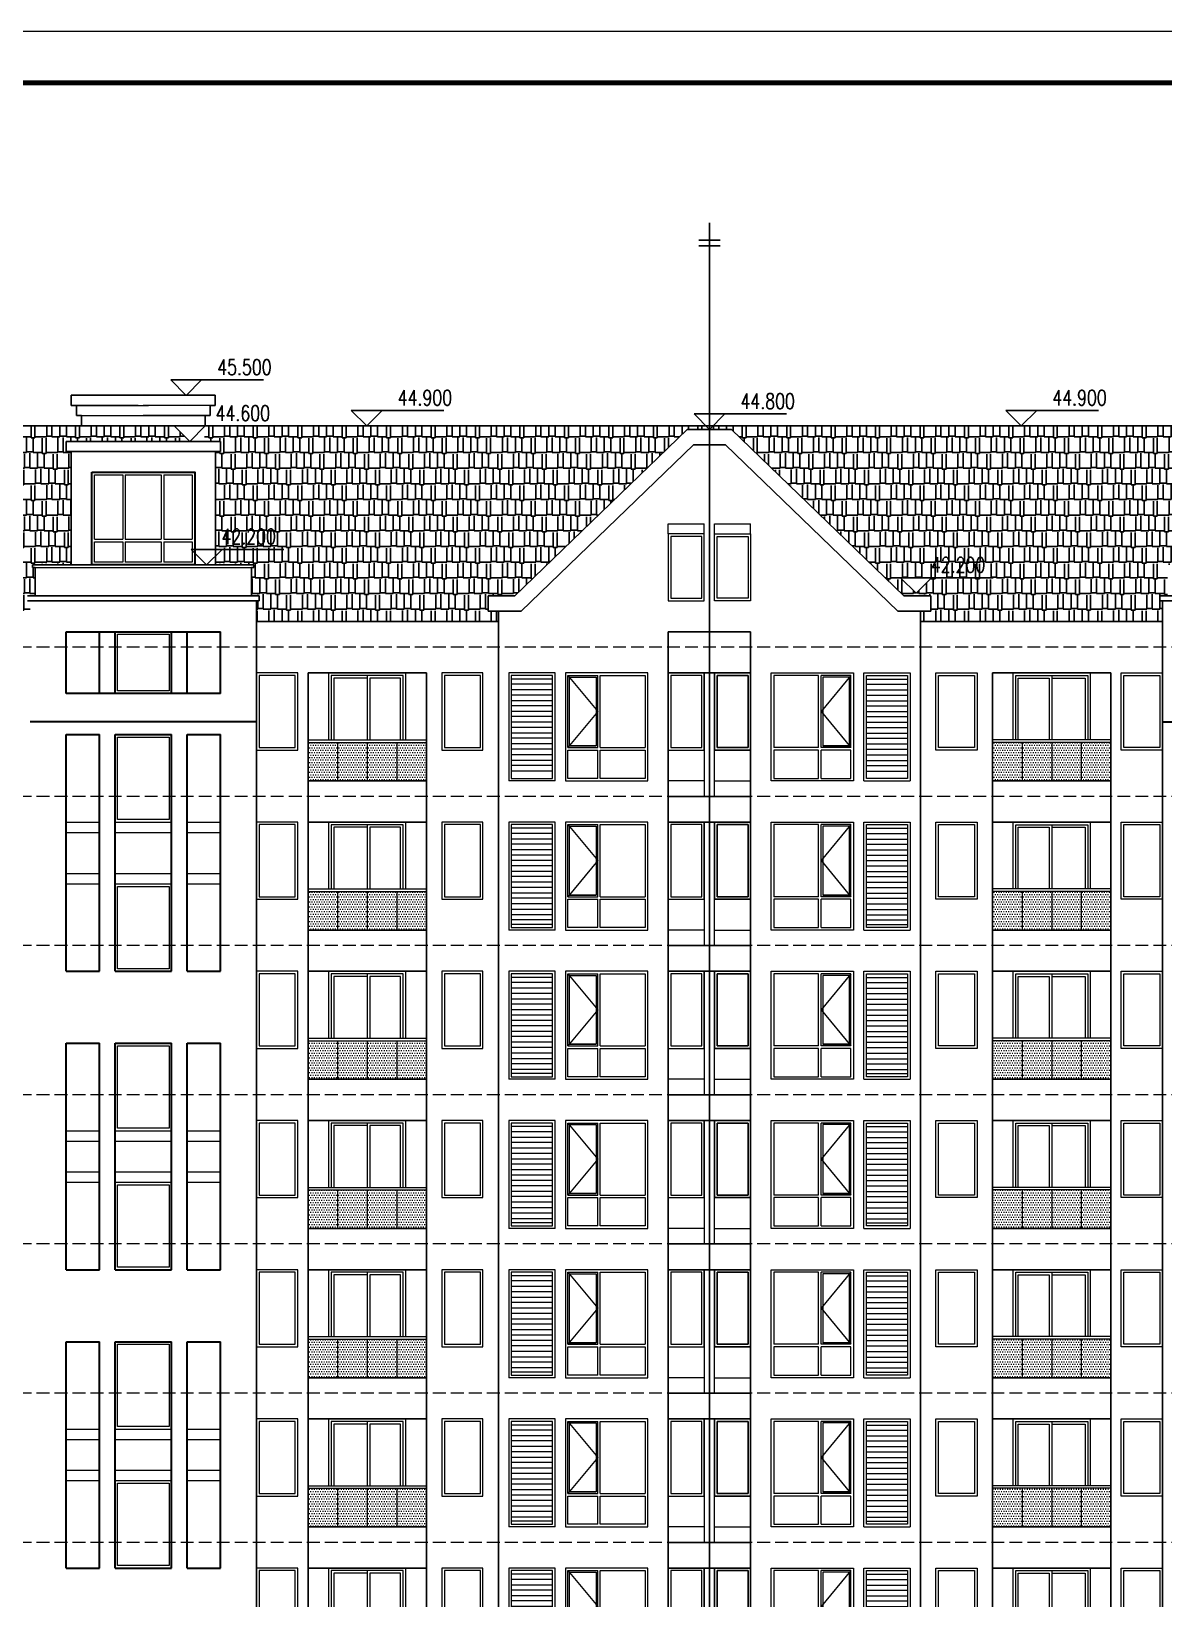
# Model space of a CAD drawing. Extents: x 1332633 to 1595679, y 264824 to 640777.
# Drawn here: x 1447425 to 1469425, y 296235 to 326700 of the extents above; entities that cross this region are included whole.
import ezdxf
from ezdxf.enums import TextEntityAlignment as Align

# ---------------------------------------------------------------- set-up
doc = ezdxf.new("R2010")
doc.units = 0
doc.header["$LTSCALE"] = 1000
doc.header["$MEASUREMENT"] = 0
doc.linetypes.add('DASH', pattern=[0.35, 0.25, -0.1])
doc.linetypes.add('DOTE', pattern=[2.42, 2, -0.2, 0.02, -0.2])
doc.layers.get('0').update_dxf_attribs({"linetype": 'CONTINUOUS'})
for name, color, linetype, lineweight in [('_公共_图框', 4, 'CONTINUOUS', 5), ('DOTE', 1, 'DOTE', 13), ('PUB_TEXT', 7, 'CONTINUOUS', 13), ('WALL', 2, 'CONTINUOUS', 35), ('WINDOW', 4, 'CONTINUOUS', 13), ('木头', 44, 'CONTINUOUS', 13)]:
    doc.layers.add(name, color=color, linetype=linetype, lineweight=lineweight)
for name, color, linetype in [('A-Ground(室外构件)', 31, 'CONTINUOUS'), ('A-Wall(建筑墙)', 255, 'CONTINUOUS'), ('A-WALL_建筑墙_', 255, 'CONTINUOUS'), ('DIM_ELEV', 3, 'CONTINUOUS'), ('hatch', 251, 'CONTINUOUS')]:
    doc.layers.add(name, color=color, linetype=linetype)
doc.styles.add('_TCH_DIM', font='SIMPLEX', dxfattribs={"width": 0.8, "bigfont": 'HZTXT'})
doc.styles.add('图框文字', font='SIMKAI.TTF')
pattern_1 = [(0, (0, 0), (647.7, 304.8), [152.4, -127, 177.8, -76.2, 228.6, -101.6]), (0, (152.4, 12.7), (647.7, 304.8), [127, -482.6, 101.6, -152.4]), (0, (457.2, -19.05), (647.7, 304.8), [76.2, -787.4]), (90, (0, 0), (-215.9, 304.8), [292.1, -927.1]), (90, (152.4, 0), (-215.9, 304.8), [285.75, -933.45]), (90, (279.4, 0), (-215.9, 304.8), [266.7, -952.5]), (90, (457.2, -19.05), (-215.9, 304.8), [292.1, -927.1]), (90, (533.4, -19.05), (-215.9, 304.8), [292.1, -927.1]), (90, (762, 0), (-215.9, 304.8), [279.4, -939.8])]

# ---------------------------------------------------------------- blocks, each defined once
blk = doc.blocks.new('sadasd')
at = {"layer": 'WINDOW'}
h = blk.add_hatch(dxfattribs=at)
h.set_pattern_fill('DOTS', color=8, scale=30, style=0)
h.set_pattern_definition([(7e-15, (-3065172.717, 2077348.014), (23.8125, 47.625), [0, -47.625])])
h.paths.add_polyline_path([(6600, 1050), (6025, 1050), (6025, 300), (6600, 300)])
h.paths.add_polyline_path([(6025, 1050), (5450, 1050), (5450, 300), (6025, 300)])
h.paths.add_polyline_path([(5450, 1050), (4875, 1050), (4875, 300), (5450, 300)])
h.paths.add_polyline_path([(4875, 1050), (4300, 1050), (4300, 600), (4300, 300), (4875, 300)])
blk.add_line((4300, 2400), (4300, 600))
at = {"layer": 'A-WALL_建筑墙_'}
for p, q in [((2900, 2900), (2900, 0)), ((4300, 2400), (4300, 300, 0)), ((4300, 2400), (6600, 2400, 0)), ((6600, 2400, 0), (6600, 300)), ((6600, 300), (4300, 300, 0))]:
    blk.add_line(p, q, dxfattribs=at)
at = {"layer": 'hatch'}
for p, q in [((4300, 2400), (4300, 2900)), ((6600, 2400, 0), (6600, 2900)), ((4300, 300, 0), (4300, 0)), ((6600, 0, 0), (6600, 300))]:
    blk.add_line(p, q, dxfattribs=at)
at = {"layer": 'WINDOW', "color": 8}
for p, q in [((921, 950), (921, 2350)), ((971, 950), (971, 2350)), ((1550, 2350), (971, 1650)), ((1001, 2320), (1001, 980)), ((5400, 2300), (5400, 1100, 0)), ((5450, 2350), (5450, 1100, 0)), ((971, 1650), (1550, 950)), ((921, 950), (50, 950)), ((1550, 950), (971, 950)), ((1520, 980), (1001, 980)), ((6600, 1050), (4300, 1050, 0)), ((4875, 1050), (4875, 300)), ((5450, 1050), (5450, 300)), ((6025, 1050), (6025, 300)), ((921, 900), (50, 900)), ((921, 350), (921, 900)), ((1550, 900), (971, 900)), ((971, 350), (971, 900))]:
    blk.add_line(p, q, dxfattribs=at)
at = {"layer": 'WINDOW'}
blk.add_line((6600, 1100), (4300, 1100, 0), dxfattribs=at)
for points in [[(0, 2400), (1600, 2400), (1600, 300), (0, 300)], [(3200, 2400), (4000, 2400), (4000, 900), (3200, 900)]]:
    blk.add_lwpolyline(points, close=True, dxfattribs=at)
at = {"layer": 'WINDOW', "color": 8}
for points in [[(921, 2350), (50, 2350), (50, 950)], [(1550, 950), (1550, 2350), (971, 2350)], [(4750, 1100), (4750, 2350), (6150, 2350), (6150, 1100)], [(4800, 1100), (4800, 2300), (5400, 2300)], [(5450, 2300), (6100, 2300), (6100, 1100)], [(6850, 1675), (6850, 2350), (7550, 2350), (7550, 1675)], [(7550, 1675), (7550, 950), (6850, 950), (6850, 1675)], [(50, 900), (50, 350), (921, 350)], [(971, 350), (1550, 350), (1550, 900)]]:
    blk.add_lwpolyline(points, dxfattribs=at)
blk.add_lwpolyline([(1520, 2320), (1001, 2320), (1001, 980), (1520, 980)], close=True, dxfattribs=at)
at = {"layer": 'WINDOW', "color": 8, "elevation": 0}
for points in [[(3250, 1675), (3250, 2350), (3950, 2350), (3950, 1675)], [(4700, 1100), (4700, 2400), (6200, 2400), (6200, 1100)], [(3950, 1675), (3950, 950), (3250, 950), (3250, 1675)]]:
    blk.add_lwpolyline(points, dxfattribs=at)
at = {"layer": 'WINDOW', "elevation": 0}
blk.add_lwpolyline([(6800, 2400), (7600, 2400), (7600, 900), (6800, 900)], close=True, dxfattribs=at)
at = {"layer": '木头'}
for p, q in [((1800, 2400), (2700, 2400)), ((1800, 300), (1800, 2400)), ((1850, 2280), (2650, 2280)), ((1850, 2180), (2650, 2180)), ((2700, 2400), (2700, 300)), ((1850, 2070), (2650, 2070)), ((1850, 1970), (2650, 1970)), ((1850, 1860), (2650, 1860)), ((1850, 1760), (2650, 1760)), ((1850, 1650), (2650, 1650)), ((1850, 1550), (2650, 1550)), ((1850, 1440), (2650, 1440)), ((1850, 1340), (2650, 1340)), ((1850, 1230), (2650, 1230)), ((1850, 1130), (2650, 1130)), ((1850, 1020), (2650, 1020)), ((1850, 920), (2650, 920)), ((1850, 810), (2650, 810)), ((1850, 700), (2650, 700)), ((1850, 600), (2650, 600)), ((1850, 490), (2650, 490)), ((1850, 410), (2650, 410)), ((1800, 300), (2700, 300))]:
    blk.add_line(p, q, dxfattribs=at)
blk.add_lwpolyline([(1850, 2350), (2650, 2350), (2650, 350), (1850, 350)], close=True, dxfattribs=at)
blk = doc.blocks.new('fsdhf')
at = {"layer": 'A-Wall(建筑墙)'}
blk.add_line((1186108, 196125), (1186305, 196125), dxfattribs=at)
at = {"layer": 'WALL'}
for p, q in [((1184921, 196125), (1184921, 200525)), ((1184921, 200525), (1185571, 200525)), ((1185571, 196125), (1185571, 200525)), ((1185871, 196125), (1185871, 200525)), ((1185871, 200525), (1186971, 200525)), ((1186971, 196125), (1186971, 200525)), ((1187271, 196125), (1187271, 200525)), ((1187271, 200525), (1187921, 200525)), ((1187921, 196125), (1187921, 200525)), ((1184921, 196125), (1185571, 196125)), ((1185871, 196125), (1186971, 196125)), ((1187271, 196125), (1187921, 196125))]:
    blk.add_line(p, q, dxfattribs=at)
at = {"layer": 'WINDOW'}
for points in [[(1185921, 200475), (1186921, 200475), (1186921, 198875), (1185921, 198875)], [(1185921, 197775), (1186921, 197775), (1186921, 196175), (1185921, 196175)]]:
    blk.add_lwpolyline(points, close=True, dxfattribs=at)
at = {"layer": '木头'}
for p, q in [((1184925, 198825), (1185571, 198825)), ((1185871, 198825), (1186971, 198825)), ((1187271, 198825), (1187921, 198825)), ((1184925, 198625), (1185571, 198625)), ((1185875, 198625), (1186975, 198625)), ((1187275, 198625), (1187925, 198625)), ((1184921, 198026), (1185575, 198026)), ((1185875, 198026), (1186971, 198026)), ((1187271, 198026), (1187921, 198026)), ((1184925, 197825), (1185575, 197825)), ((1185875, 197825), (1186971, 197825)), ((1186005, 197825), (1186008, 197825)), ((1186308, 197825), (1186305, 197825)), ((1187271, 197825), (1187921, 197825))]:
    blk.add_line(p, q, dxfattribs=at)
blk = doc.blocks.new('win09')
at = {"layer": 'WINDOW', "color": 8}
blk.add_lwpolyline([(0, 0), (700, 0), (700, -1500), (0, -1500)], close=True, dxfattribs=at)
at = {"layer": 'WINDOW'}
blk.add_lwpolyline([(50, -50), (650, -50), (650, -1450), (50, -1450)], close=True, dxfattribs=at)
blk = doc.blocks.new('A$C6B4376A6')
at = {"layer": 'A-Ground(室外构件)'}
for p, q in [((-1600, 0), (0, 0)), ((-1600, -500), (0, -500))]:
    blk.add_line(p, q, dxfattribs=at)
at = {"layer": '木头'}
for p, q in [((-900, -500), (-900, -2900)), ((-700, -2900), (-700, -500)), ((-900, -2600), (-1600, -2600)), ((-700, -2600), (0, -2600))]:
    blk.add_line(p, q, dxfattribs=at)
for points in [[(-900, -500), (-1600, -500), (-1600, -2000), (-900, -2000)], [(-950, -550), (-1550, -550), (-1550, -1950), (-950, -1950)], [(0, -500), (-700, -500), (-700, -2000), (0, -2000)], [(-50, -550), (-650, -550), (-650, -1950), (-50, -1950)]]:
    blk.add_lwpolyline(points, close=True, dxfattribs=at)
at = {"layer": 'WINDOW'}
blk.add_blockref('win09', (-700, -500), dxfattribs=at)
blk = doc.blocks.new('tk22')
at = {"layer": '_公共_图框'}
blk.add_lwpolyline([(-84000, 0), (0, 0), (0, 59400), (-84000, 59400)], close=True, dxfattribs=at)
at = {"layer": '_公共_图框', "const_width": 100}
blk.add_lwpolyline([(-81500, 1000), (-1000, 1000), (-1000, 58400), (-81500, 58400)], close=True, dxfattribs=at)
at = {"layer": '_公共_图框', "style": '图框文字'}
for tag, height, p in [('建设单位', 500, (-5000, 38300)), ('合作单位', 500, (-5054, 33683)), ('项目名称', 500, (-5000, 30300)), ('项目编号', 500, (-5000, 26300)), ('建筑', 350, (-2600, 5600)), ('方案深化', 350, (-2600, 4900)), ('1:100', 350, (-2600, 4200)), ('20090705', 350, (-2600, 3500)), ('图号', 350, (-2600, 2450))]:
    blk.add_attdef(tag, text='', height=height, dxfattribs=at).set_placement(p, align=Align.MIDDLE_CENTER)

msp = doc.modelspace()

# ---------------------------------------------------------------- hatches: boundary and pattern name
at = {"layer": 'hatch', "ltscale": 0.2}
h = msp.add_hatch(dxfattribs=at)
h.set_pattern_fill('AR-RSHKE,_O', color=256, scale=100)
h.set_pattern_definition(pattern_1)
h.paths.add_polyline_path([(1448200, 318530), (1448100, 318530), (1448100, 318730), (1448899, 318730), (1448899, 318730), (1450299, 318730), (1450299, 318730), (1450502, 318730), (1450202, 319030), (1450102, 319030), (1450102, 319030), (1449600, 319030), (1443458, 319030), (1443458, 315643, -1), (1443458, 315603), (1443458, 315230), (1447400, 315230), (1447400, 315630), (1447350, 315630), (1447350, 315730), (1447500, 315730), (1447500, 316280), (1447450, 316280), (1447450, 316330), (1448200, 316330)])
h.paths.add_polyline_path([(1444900, 317594), (1444900, 318747), (1445500, 318747), (1445500, 317594)], flags=16)
h.paths.add_polyline_path([(1444950, 317644), (1444950, 318697), (1445450, 318697), (1445450, 317644)], flags=0)
h = msp.add_hatch(dxfattribs=at)
h.set_pattern_fill('AR-RSHKE,_O', color=256, scale=100)
h.set_pattern_definition(pattern_1)
h.paths.add_polyline_path([(1460168, 318963), (1460600, 318963), (1460600, 318963), (1460533, 319030), (1458022, 319030), (1451902, 319030), (1451902, 319030), (1450802, 319030), (1450790, 319018), (1450790, 318730), (1451100, 318730), (1451100, 318530), (1451000, 318530), (1451000, 316630), (1451131, 316630), (1451000, 316499), (1451000, 316330), (1451750, 316330), (1451750, 316280), (1451700, 316280), (1451700, 315730), (1451850, 315730), (1451850, 315630), (1451800, 315630), (1451800, 315230), (1456500, 315230), (1456500, 315430), (1456300, 315430), (1456300, 315730), (1456820, 315730)])
h.paths.add_polyline_path([(1451045, 316655), (1452303, 316655), (1452303, 317101), (1451045, 317101)], flags=24)
h = msp.add_hatch(dxfattribs=at)
h.set_pattern_fill('AR-RSHKE,_O', color=256, scale=100)
h.set_pattern_definition(pattern_1)
h.paths.add_polyline_path([(1470200, 318530), (1470100, 318530), (1470100, 318730), (1470485, 318730), (1470485, 319030), (1460667, 319030), (1460600, 318963), (1460600, 318963), (1461031, 318963), (1464380, 315730), (1464900, 315730), (1464900, 315430), (1464700, 315430), (1464700, 315230), (1469400, 315230), (1469400, 315630), (1469350, 315630), (1469350, 315730), (1469500, 315730), (1469500, 316280), (1469450, 316280), (1469450, 316330), (1470200, 316330)])
h.paths.add_polyline_path([(1464914, 316079), (1464614, 315779), (1464314, 316079)], flags=16)
h.paths.add_polyline_path([(1464828, 316105), (1466086, 316105), (1466086, 316551), (1464828, 316551)], flags=24)
h = msp.add_hatch(dxfattribs=at)
h.set_pattern_fill('AR-RSHKE', color=256, scale=100, style=0)
h.set_pattern_definition(pattern_1)
h.paths.add_polyline_path([(1451385, 317293), (1451000, 317293), (1451000, 316330), (1451034, 316330)])
at = {"layer": 'WINDOW'}
h = msp.add_hatch(dxfattribs=at)
h.set_pattern_fill('DOTS', color=8, scale=30, angle=360, style=0)
h.set_pattern_definition([(180, (4524572.54, 2389177.565), (-23.8125, 47.625), [0, -47.625])])
h.paths.add_polyline_path([(1452800, 312880), (1453375, 312880), (1453375, 312130), (1452800, 312130)])
h.paths.add_polyline_path([(1453375, 312880), (1453950, 312880), (1453950, 312130), (1453375, 312130)])
h.paths.add_polyline_path([(1453950, 312880), (1454525, 312880), (1454525, 312130), (1453950, 312130)])
h.paths.add_polyline_path([(1454525, 312880), (1455100, 312880), (1455100, 312430), (1455100, 312130), (1454525, 312130)])
h = msp.add_hatch(dxfattribs=at)
h.set_pattern_fill('DOTS', color=8, scale=30, angle=360, style=0)
h.set_pattern_definition([(360, (-1603372.89, 2389177.565), (23.8125, 47.625), [0, -47.625])])
h.paths.add_polyline_path([(1468400, 312880), (1467825, 312880), (1467825, 312130), (1468400, 312130)])
h.paths.add_polyline_path([(1467825, 312880), (1467250, 312880), (1467250, 312130), (1467825, 312130)])
h.paths.add_polyline_path([(1467250, 312880), (1466675, 312880), (1466675, 312130), (1467250, 312130)])
h.paths.add_polyline_path([(1466675, 312880), (1466100, 312880), (1466100, 312430), (1466100, 312130), (1466675, 312130)])
h = msp.add_hatch(dxfattribs=at)
h.set_pattern_fill('DOTS', color=8, scale=30, angle=360, style=0)
h.set_pattern_definition([(180, (4524572.54, 2386277.565), (-23.8125, 47.625), [0, -47.625])])
h.paths.add_polyline_path([(1452800, 309980), (1453375, 309980), (1453375, 309230), (1452800, 309230)])
h.paths.add_polyline_path([(1453375, 309980), (1453950, 309980), (1453950, 309230), (1453375, 309230)])
h.paths.add_polyline_path([(1453950, 309980), (1454525, 309980), (1454525, 309230), (1453950, 309230)])
h.paths.add_polyline_path([(1454525, 309980), (1455100, 309980), (1455100, 309530), (1455100, 309230), (1454525, 309230)])
h = msp.add_hatch(dxfattribs=at)
h.set_pattern_fill('DOTS', color=8, scale=30, angle=360, style=0)
h.set_pattern_definition([(360, (-1603372.89, 2386277.565), (23.8125, 47.625), [0, -47.625])])
h.paths.add_polyline_path([(1468400, 309980), (1467825, 309980), (1467825, 309230), (1468400, 309230)])
h.paths.add_polyline_path([(1467825, 309980), (1467250, 309980), (1467250, 309230), (1467825, 309230)])
h.paths.add_polyline_path([(1467250, 309980), (1466675, 309980), (1466675, 309230), (1467250, 309230)])
h.paths.add_polyline_path([(1466675, 309980), (1466100, 309980), (1466100, 309530), (1466100, 309230), (1466675, 309230)])

# ---------------------------------------------------------------- linework, layer by layer
for p, q in [((1450999, 319630), (1448199, 319630)), ((1448299, 319430), (1448199, 319430)), ((1450999, 319430), (1450899, 319430)), ((1442600, 319030), (1449600, 319030)), ((1448299, 319230), (1448399, 319230)), ((1448399, 319230), (1448399, 319030)), ((1458218, 319030), (1449600, 319030)), ((1450899, 319230), (1450799, 319230)), ((1450799, 319230), (1450799, 319030)), ((1458022, 319030), (1471600, 319030)), ((1451800, 315630), (1451800, 280230)), ((1456300, 315430), (1456300, 315730)), ((1464900, 315430), (1464900, 315730)), ((1469400, 315630), (1469400, 280230)), ((1456500, 315230), (1451800, 315230)), ((1469400, 315230), (1464700, 315230)), ((1455100, 314229), (1455100, 312130)), ((1466100, 314229), (1466100, 312130)), ((1455100, 311329), (1455100, 309530)), ((1466100, 311329), (1466100, 309530))]:
    msp.add_line(p, q)
at = {"ltscale": 0.2}
for p, q in [((1456500, 308930), (1456500, 315430)), ((1464700, 308930), (1464700, 315430))]:
    msp.add_line(p, q, dxfattribs=at)
at = {"layer": 'A-Ground(室外构件)'}
msp.add_line((1459800, 314230), (1461400, 314230), dxfattribs=at)
at = {"layer": 'A-WALL_建筑墙_'}
for p, q in [((1448199, 319630), (1448199, 319430)), ((1450999, 319630), (1450999, 319430)), ((1448299, 319430), (1448299, 319230)), ((1450899, 319430), (1450899, 319230)), ((1448100, 318730), (1451100, 318730)), ((1448100, 318530), (1448100, 318730)), ((1448899, 318730), (1450299, 318730)), ((1451100, 318530), (1451100, 318730)), ((1456820, 315730), (1460168, 318963)), ((1456941, 315430), (1460289, 318663)), ((1464258, 315430), (1460910, 318663)), ((1464380, 315730), (1461031, 318963)), ((1448100, 318530), (1451100, 318530)), ((1448200, 318530), (1448200, 316330)), ((1451000, 318530), (1451000, 316330)), ((1448600, 318130), (1448600, 316330)), ((1450600, 316330), (1450600, 318130)), ((1447450, 316330), (1451750, 316330)), ((1447450, 316330), (1447450, 316280)), ((1447500, 316280), (1447450, 316280)), ((1447500, 316280), (1447500, 315730)), ((1451700, 316280), (1451700, 315730)), ((1451700, 316280), (1451750, 316280)), ((1451750, 316330), (1451750, 316280)), ((1451850, 315730), (1447350, 315730)), ((1447350, 315630), (1451850, 315630)), ((1451850, 315730), (1451850, 315630)), ((1456300, 315730), (1456820, 315730)), ((1464900, 315730), (1464380, 315730)), ((1469350, 315730), (1473850, 315730)), ((1469350, 315730), (1469350, 315630)), ((1473850, 315630), (1469350, 315630)), ((1456300, 315430), (1456941, 315430)), ((1464900, 315430), (1464258, 315430)), ((1459800, 315030), (1459800, 283130)), ((1459800, 315030), (1461400, 315030)), ((1461400, 315030), (1461400, 283130)), ((1452800, 314229, 0), (1452800, 312130)), ((1455100, 314229), (1452800, 314229, 0)), ((1466100, 314229), (1468400, 314229, 0)), ((1468400, 314229, 0), (1468400, 312130)), ((1452800, 312130), (1455100, 312130, 0)), ((1468400, 312130), (1466100, 312130, 0)), ((1452800, 311329, 0), (1452800, 309230)), ((1455100, 311329), (1452800, 311329, 0)), ((1455100, 311329), (1455100, 309230, 0)), ((1466100, 311329), (1466100, 309230, 0)), ((1466100, 311329), (1468400, 311329, 0)), ((1468400, 311329, 0), (1468400, 309230)), ((1452800, 309230), (1455100, 309230, 0)), ((1468400, 309230), (1466100, 309230, 0)), ((1449287, 308430), (1449484, 308430))]:
    msp.add_line(p, q, dxfattribs=at)
at = {"layer": 'A-WALL_建筑墙_', "ltscale": 0.2}
for p, q in [((1461031, 318963), (1460168, 318963)), ((1460910, 318663), (1460289, 318663))]:
    msp.add_line(p, q, dxfattribs=at)
at = {"layer": 'A-WALL_建筑墙_', "elevation": 0}
msp.add_lwpolyline([(1448600, 318130), (1450600, 318130), (1450600, 316330), (1448600, 316330)], close=True, dxfattribs=at)
at = {"layer": 'DIM_ELEV'}
for p, q in [((1460600, 322980), (1460600, 270502)), ((1460806, 322641), (1460394, 322641)), ((1460806, 322533), (1460394, 322533)), ((1450433, 319624), (1450133, 319924)), ((1450133, 319924), (1451933, 319924)), ((1450433, 319624), (1450733, 319924)), ((1453940, 319030), (1453640, 319330)), ((1453640, 319330), (1455440, 319330)), ((1453940, 319030), (1454240, 319330)), ((1466659, 319030), (1466359, 319330)), ((1466359, 319330), (1468159, 319330)), ((1466659, 319030), (1466959, 319330)), ((1450102, 319030), (1451902, 319030)), ((1450502, 318730), (1450202, 319030)), ((1450502, 318730), (1450802, 319030)), ((1460600, 318963), (1460300, 319263)), ((1460300, 319263), (1462100, 319263)), ((1460600, 318963), (1460900, 319263)), ((1450831, 316330), (1450531, 316630)), ((1450531, 316630), (1452331, 316630)), ((1450831, 316330), (1451131, 316630)), ((1464614, 315779), (1464314, 316079)), ((1464314, 316079), (1466114, 316079)), ((1464614, 315779), (1464914, 316079))]:
    msp.add_line(p, q, dxfattribs=at)
at = {"layer": 'DOTE', "linetype": 'DASH'}
for p, q in [((1490827, 314730), (1434547, 314730)), ((1490827, 311830), (1434547, 311830)), ((1490827, 308930), (1434547, 308930)), ((1490827, 306030), (1434547, 306030)), ((1490827, 303130), (1434547, 303130)), ((1490827, 300230), (1434547, 300230)), ((1490827, 297330), (1434547, 297330))]:
    msp.add_line(p, q, dxfattribs=at)
at = {"layer": 'hatch'}
for p, q in [((1452800, 311830), (1452800, 312130)), ((1455100, 312130, 0), (1455100, 311830)), ((1466100, 312130, 0), (1466100, 311830)), ((1468400, 311830), (1468400, 312130)), ((1452800, 311329, 0), (1452800, 311830)), ((1455100, 311329), (1455100, 311830)), ((1466100, 311329), (1466100, 311830)), ((1468400, 311329, 0), (1468400, 311830)), ((1452800, 308930, 0), (1452800, 309230)), ((1455100, 309230, 0), (1455100, 308930)), ((1466100, 309230, 0), (1466100, 308930)), ((1468400, 308930, 0), (1468400, 309230))]:
    msp.add_line(p, q, dxfattribs=at)
at = {"layer": 'WALL'}
for p, q in [((1448100, 313830), (1448100, 315030)), ((1448100, 315030), (1451100, 315030)), ((1448750, 313830), (1448750, 315030)), ((1449050, 313830), (1449050, 315030)), ((1450150, 313830), (1450150, 315030)), ((1450450, 313830), (1450450, 315030)), ((1451100, 313830), (1451100, 315030)), ((1451100, 313830), (1448100, 313830)), ((1451800, 313280), (1447400, 313280)), ((1469400, 313280), (1473800, 313280)), ((1448100, 308429), (1448100, 313030)), ((1448100, 313030), (1448750, 313030)), ((1448750, 308429), (1448750, 313030)), ((1449050, 308429), (1449050, 313030)), ((1449050, 313030), (1450150, 313030)), ((1450150, 308429), (1450150, 313030)), ((1450450, 308429), (1450450, 313030)), ((1450450, 313030), (1451100, 313030)), ((1451100, 308429), (1451100, 313030)), ((1448100, 308429), (1448750, 308429)), ((1449050, 308429), (1450150, 308429)), ((1450450, 308429), (1451100, 308429))]:
    msp.add_line(p, q, dxfattribs=at)
at = {"layer": 'WALL', "elevation": 0}
msp.add_lwpolyline([(1448600, 318130), (1450600, 318130), (1450600, 316330), (1448600, 316330)], close=True, dxfattribs=at)
at = {"layer": 'WINDOW'}
for p, q in [((1449200, 318080), (1449200, 316830)), ((1449250, 318080), (1449250, 316830)), ((1449950, 318080), (1449950, 316830)), ((1450000, 318080), (1450000, 316830)), ((1448650, 316830), (1449200, 316830)), ((1448650, 316780), (1449200, 316780)), ((1449200, 316780), (1449200, 316380)), ((1449250, 316830), (1449950, 316830)), ((1449250, 316780), (1449250, 316380)), ((1449250, 316780), (1449950, 316780)), ((1449950, 316780), (1449950, 316380)), ((1450000, 316830), (1450550, 316830)), ((1450000, 316780), (1450000, 316380)), ((1450000, 316780), (1450550, 316780)), ((1447500, 316280), (1451700, 316280)), ((1452800, 312930), (1455100, 312930, 0)), ((1468400, 312930), (1466100, 312930, 0)), ((1452800, 310030), (1455100, 310030, 0)), ((1468400, 310030), (1466100, 310030, 0))]:
    msp.add_line(p, q, dxfattribs=at)
at = {"layer": 'WINDOW', "color": 8}
for p, q in [((1459800, 317130), (1460500, 317130)), ((1459800, 316930), (1459800, 317130)), ((1460500, 316930), (1460500, 317130)), ((1460500, 316930), (1460500, 317130)), ((1460700, 317130), (1461400, 317130)), ((1460700, 316930), (1460700, 317130)), ((1461400, 316930), (1461400, 317130)), ((1453950, 314179), (1453950, 312930, 0)), ((1454000, 314129), (1454000, 312930, 0)), ((1457850, 314180), (1458429, 313480)), ((1458399, 314150), (1458399, 312810)), ((1458429, 312780), (1458429, 314180)), ((1458479, 312780), (1458479, 314180)), ((1462721, 312780), (1462721, 314180)), ((1462771, 312780), (1462771, 314180)), ((1463350, 314180), (1462771, 313480)), ((1462801, 314150), (1462801, 312810)), ((1467200, 314129), (1467200, 312930, 0)), ((1467250, 314179), (1467250, 312930, 0)), ((1458429, 313480), (1457850, 312780)), ((1462771, 313480), (1463350, 312780)), ((1452800, 312880), (1455100, 312880, 0)), ((1453375, 312880), (1453375, 312130)), ((1453950, 312880), (1453950, 312130)), ((1454525, 312880), (1454525, 312130)), ((1468400, 312880), (1466100, 312880, 0)), ((1466675, 312880), (1466675, 312130)), ((1467250, 312880), (1467250, 312130)), ((1467825, 312880), (1467825, 312130)), ((1457850, 312780), (1458429, 312780)), ((1457850, 312730), (1458429, 312730)), ((1457880, 312810), (1458399, 312810)), ((1458429, 312180), (1458429, 312730)), ((1458479, 312780), (1459350, 312780)), ((1458479, 312180), (1458479, 312730)), ((1458479, 312730), (1459350, 312730)), ((1462721, 312780), (1461850, 312780)), ((1462721, 312730), (1461850, 312730)), ((1462721, 312180), (1462721, 312730)), ((1463350, 312780), (1462771, 312780)), ((1463350, 312730), (1462771, 312730)), ((1462771, 312180), (1462771, 312730)), ((1463320, 312810), (1462801, 312810)), ((1453950, 311279), (1453950, 310030, 0)), ((1454000, 311229), (1454000, 310030, 0)), ((1457850, 311280), (1458429, 310580)), ((1458399, 311250), (1458399, 309910)), ((1458429, 309880), (1458429, 311280)), ((1458479, 309880), (1458479, 311280)), ((1462721, 309880), (1462721, 311280)), ((1462771, 309880), (1462771, 311280)), ((1463350, 311280), (1462771, 310580)), ((1462801, 311250), (1462801, 309910)), ((1467200, 311229), (1467200, 310030, 0)), ((1467250, 311279), (1467250, 310030, 0)), ((1458429, 310580), (1457850, 309880)), ((1462771, 310580), (1463350, 309880)), ((1452800, 309980), (1455100, 309980, 0)), ((1453375, 309980), (1453375, 309230)), ((1453950, 309980), (1453950, 309230)), ((1454525, 309980), (1454525, 309230)), ((1457850, 309880), (1458429, 309880)), ((1457850, 309830), (1458429, 309830)), ((1457880, 309910), (1458399, 309910)), ((1458429, 309280), (1458429, 309830)), ((1458479, 309880), (1459350, 309880)), ((1458479, 309280), (1458479, 309830)), ((1458479, 309830), (1459350, 309830)), ((1462721, 309880), (1461850, 309880)), ((1462721, 309830), (1461850, 309830)), ((1462721, 309280), (1462721, 309830)), ((1463350, 309880), (1462771, 309880)), ((1463350, 309830), (1462771, 309830)), ((1462771, 309280), (1462771, 309830)), ((1463320, 309910), (1462801, 309910)), ((1468400, 309980), (1466100, 309980, 0)), ((1466675, 309980), (1466675, 309230)), ((1467250, 309980), (1467250, 309230)), ((1467825, 309980), (1467825, 309230))]:
    msp.add_line(p, q, dxfattribs=at)
at = {"layer": 'WINDOW', "elevation": 0}
for points in [[(1448650, 316830), (1448650, 318080), (1449200, 318080)], [(1449250, 318080), (1449950, 318080)], [(1450000, 318080), (1450550, 318080), (1450550, 316830)], [(1449200, 316380), (1448650, 316380), (1448650, 316780)], [(1450550, 316780), (1450550, 316380), (1450000, 316380)], [(1449950, 316380), (1449250, 316380)]]:
    msp.add_lwpolyline(points, dxfattribs=at)
at = {"layer": 'WINDOW', "color": 8}
for points in [[(1460500, 316930), (1459800, 316930), (1459800, 315630), (1460500, 315630)], [(1460700, 316930), (1461400, 316930), (1461400, 315630), (1460700, 315630)], [(1457880, 314150), (1458399, 314150), (1458399, 312810), (1457880, 312810)], [(1463320, 314150), (1462801, 314150), (1462801, 312810), (1463320, 312810)], [(1457880, 311250), (1458399, 311250), (1458399, 309910), (1457880, 309910)], [(1463320, 311250), (1462801, 311250), (1462801, 309910), (1463320, 309910)]]:
    msp.add_lwpolyline(points, close=True, dxfattribs=at)
at = {"layer": 'WINDOW'}
for points in [[(1460450, 316880), (1459850, 316880), (1459850, 315680), (1460450, 315680)], [(1460750, 316880), (1461350, 316880), (1461350, 315680), (1460750, 315680)], [(1456200, 314230), (1455400, 314230), (1455400, 312730), (1456200, 312730)], [(1459400, 314230), (1457800, 314230), (1457800, 312130), (1459400, 312130)], [(1461800, 314230), (1463400, 314230), (1463400, 312130), (1461800, 312130)], [(1465000, 314230), (1465800, 314230), (1465800, 312730), (1465000, 312730)], [(1456200, 311330), (1455400, 311330), (1455400, 309830), (1456200, 309830)], [(1459400, 311330), (1457800, 311330), (1457800, 309230), (1459400, 309230)], [(1461800, 311330), (1463400, 311330), (1463400, 309230), (1461800, 309230)], [(1465000, 311330), (1465800, 311330), (1465800, 309830), (1465000, 309830)]]:
    msp.add_lwpolyline(points, close=True, dxfattribs=at)
at = {"layer": 'WINDOW', "elevation": 0}
for points in [[(1449100, 314980), (1450100, 314980), (1450100, 313880), (1449100, 313880)], [(1452600, 314230), (1451800, 314230), (1451800, 312730), (1452600, 312730)], [(1468600, 314230), (1469400, 314230), (1469400, 312730), (1468600, 312730)], [(1449100, 312980), (1450100, 312980), (1450100, 311380), (1449100, 311380)], [(1452600, 311330), (1451800, 311330), (1451800, 309830), (1452600, 309830)], [(1468600, 311330), (1469400, 311330), (1469400, 309830), (1468600, 309830)], [(1449100, 310080), (1450100, 310080), (1450100, 308480), (1449100, 308480)]]:
    msp.add_lwpolyline(points, close=True, dxfattribs=at)
at = {"layer": 'WINDOW', "color": 8}
for points in [[(1452550, 313505), (1452550, 314180), (1451850, 314180), (1451850, 313505)], [(1454650, 312930), (1454650, 314179), (1453250, 314179), (1453250, 312930)], [(1453950, 314129), (1453300, 314129), (1453300, 312930)], [(1454600, 312930), (1454600, 314129), (1454000, 314129)], [(1457850, 312780), (1457850, 314180), (1458429, 314180)], [(1458479, 314180), (1459350, 314180), (1459350, 312780)], [(1462721, 314180), (1461850, 314180), (1461850, 312780)], [(1463350, 312780), (1463350, 314180), (1462771, 314180)], [(1466550, 312930), (1466550, 314179), (1467950, 314179), (1467950, 312930)], [(1466600, 312930), (1466600, 314129), (1467200, 314129)], [(1467250, 314129), (1467900, 314129), (1467900, 312930)], [(1468650, 313505), (1468650, 314180), (1469350, 314180), (1469350, 313505)], [(1451850, 313505), (1451850, 312780), (1452550, 312780), (1452550, 313505)], [(1469350, 313505), (1469350, 312780), (1468650, 312780), (1468650, 313505)], [(1458429, 312180), (1457850, 312180), (1457850, 312730)], [(1459350, 312730), (1459350, 312180), (1458479, 312180)], [(1461850, 312730), (1461850, 312180), (1462721, 312180)], [(1462771, 312180), (1463350, 312180), (1463350, 312730)], [(1452550, 310605), (1452550, 311280), (1451850, 311280), (1451850, 310605)], [(1454650, 310030), (1454650, 311279), (1453250, 311279), (1453250, 310030)], [(1453950, 311229), (1453300, 311229), (1453300, 310030)], [(1454600, 310030), (1454600, 311229), (1454000, 311229)], [(1457850, 309880), (1457850, 311280), (1458429, 311280)], [(1458479, 311280), (1459350, 311280), (1459350, 309880)], [(1462721, 311280), (1461850, 311280), (1461850, 309880)], [(1463350, 309880), (1463350, 311280), (1462771, 311280)], [(1466550, 310030), (1466550, 311279), (1467950, 311279), (1467950, 310030)], [(1466600, 310030), (1466600, 311229), (1467200, 311229)], [(1467250, 311229), (1467900, 311229), (1467900, 310030)], [(1468650, 310605), (1468650, 311280), (1469350, 311280), (1469350, 310605)], [(1451850, 310605), (1451850, 309880), (1452550, 309880), (1452550, 310605)], [(1469350, 310605), (1469350, 309880), (1468650, 309880), (1468650, 310605)], [(1458429, 309280), (1457850, 309280), (1457850, 309830)], [(1459350, 309830), (1459350, 309280), (1458479, 309280)], [(1461850, 309830), (1461850, 309280), (1462721, 309280)], [(1462771, 309280), (1463350, 309280), (1463350, 309830)]]:
    msp.add_lwpolyline(points, dxfattribs=at)
at = {"layer": 'WINDOW', "color": 8, "elevation": 0}
for points in [[(1454700, 312930), (1454700, 314229), (1453200, 314229), (1453200, 312930)], [(1456150, 313505), (1456150, 314180), (1455450, 314180), (1455450, 313505)], [(1465050, 313505), (1465050, 314180), (1465750, 314180), (1465750, 313505)], [(1466500, 312930), (1466500, 314229), (1468000, 314229), (1468000, 312930)], [(1455450, 313505), (1455450, 312780), (1456150, 312780), (1456150, 313505)], [(1465750, 313505), (1465750, 312780), (1465050, 312780), (1465050, 313505)], [(1454700, 310030), (1454700, 311329), (1453200, 311329), (1453200, 310030)], [(1456150, 310605), (1456150, 311280), (1455450, 311280), (1455450, 310605)], [(1465050, 310605), (1465050, 311280), (1465750, 311280), (1465750, 310605)], [(1466500, 310030), (1466500, 311329), (1468000, 311329), (1468000, 310030)], [(1455450, 310605), (1455450, 309880), (1456150, 309880), (1456150, 310605)], [(1465750, 310605), (1465750, 309880), (1465050, 309880), (1465050, 310605)]]:
    msp.add_lwpolyline(points, dxfattribs=at)
at = {"layer": '木头'}
for p, q in [((1448300, 319630), (1449600, 319630)), ((1450900, 319630), (1449600, 319630)), ((1449499, 319430), (1448299, 319430)), ((1448300, 319430), (1449600, 319430)), ((1449499, 319430), (1449699, 319430)), ((1450900, 319430), (1449600, 319430)), ((1450899, 319430), (1449699, 319430)), ((1448300, 319230), (1448400, 319230)), ((1448399, 319230), (1449499, 319230)), ((1448400, 319230), (1448400, 319030)), ((1448400, 319230), (1449600, 319230)), ((1449499, 319230), (1449699, 319230)), ((1450800, 319230), (1449600, 319230)), ((1449699, 319230), (1450799, 319230)), ((1450900, 319230), (1450800, 319230)), ((1450800, 319230), (1450800, 319030)), ((1457600, 314230), (1456700, 314230)), ((1456700, 314230), (1456700, 312130)), ((1457550, 314110), (1456750, 314110)), ((1457600, 312130), (1457600, 314230)), ((1460500, 314230), (1460500, 311830)), ((1460700, 311830), (1460700, 314230)), ((1463600, 314230), (1464500, 314230)), ((1463600, 312130), (1463600, 314230)), ((1463650, 314110), (1464450, 314110)), ((1464500, 314230), (1464500, 312130)), ((1457550, 314010), (1456750, 314010)), ((1457550, 313900), (1456750, 313900)), ((1457550, 313800), (1456750, 313800)), ((1463650, 314010), (1464450, 314010)), ((1463650, 313900), (1464450, 313900)), ((1463650, 313800), (1464450, 313800)), ((1457550, 313690), (1456750, 313690)), ((1457550, 313590), (1456750, 313590)), ((1463650, 313690), (1464450, 313690)), ((1463650, 313590), (1464450, 313590)), ((1457550, 313480), (1456750, 313480)), ((1457550, 313380), (1456750, 313380)), ((1457550, 313270), (1456750, 313270)), ((1463650, 313480), (1464450, 313480)), ((1463650, 313380), (1464450, 313380)), ((1463650, 313270), (1464450, 313270)), ((1457550, 313170), (1456750, 313170)), ((1457550, 313060), (1456750, 313060)), ((1457550, 312960), (1456750, 312960)), ((1463650, 313170), (1464450, 313170)), ((1463650, 313060), (1464450, 313060)), ((1463650, 312960), (1464450, 312960)), ((1457550, 312850), (1456750, 312850)), ((1457550, 312750), (1456750, 312750)), ((1457550, 312640), (1456750, 312640)), ((1463650, 312850), (1464450, 312850)), ((1463650, 312750), (1464450, 312750)), ((1463650, 312640), (1464450, 312640)), ((1457550, 312530), (1456750, 312530)), ((1457550, 312430), (1456750, 312430)), ((1457550, 312320), (1456750, 312320)), ((1463650, 312530), (1464450, 312530)), ((1463650, 312430), (1464450, 312430)), ((1463650, 312320), (1464450, 312320)), ((1457600, 312130), (1456700, 312130)), ((1460500, 312130), (1459800, 312130)), ((1460700, 312130), (1461400, 312130)), ((1463600, 312130), (1464500, 312130)), ((1448103, 311330), (1448750, 311330)), ((1448103, 311130), (1448750, 311130)), ((1449050, 311330), (1450150, 311330)), ((1449053, 311130), (1450153, 311130)), ((1450450, 311330), (1451100, 311330)), ((1450453, 311130), (1451103, 311130)), ((1457600, 311330), (1456700, 311330)), ((1456700, 311330), (1456700, 309230)), ((1457550, 311210), (1456750, 311210)), ((1457550, 311110), (1456750, 311110)), ((1457600, 309230), (1457600, 311330)), ((1463600, 311330), (1464500, 311330)), ((1463600, 309230), (1463600, 311330)), ((1463650, 311210), (1464450, 311210)), ((1463650, 311110), (1464450, 311110)), ((1464500, 311330), (1464500, 309230)), ((1457550, 311000), (1456750, 311000)), ((1457550, 310900), (1456750, 310900)), ((1457550, 310790), (1456750, 310790)), ((1463650, 311000), (1464450, 311000)), ((1463650, 310900), (1464450, 310900)), ((1463650, 310790), (1464450, 310790)), ((1457550, 310690), (1456750, 310690)), ((1457550, 310580), (1456750, 310580)), ((1457550, 310480), (1456750, 310480)), ((1463650, 310690), (1464450, 310690)), ((1463650, 310580), (1464450, 310580)), ((1463650, 310480), (1464450, 310480)), ((1448100, 310330), (1448753, 310330)), ((1449053, 310330), (1450150, 310330)), ((1450450, 310330), (1451100, 310330)), ((1457550, 310370), (1456750, 310370)), ((1457550, 310270), (1456750, 310270)), ((1457550, 310160), (1456750, 310160)), ((1463650, 310370), (1464450, 310370)), ((1463650, 310270), (1464450, 310270)), ((1463650, 310160), (1464450, 310160)), ((1448103, 310130), (1448753, 310130)), ((1449053, 310130), (1450150, 310130)), ((1449184, 310130), (1449187, 310130)), ((1449487, 310130), (1449484, 310130)), ((1450450, 310130), (1451100, 310130)), ((1457550, 310060), (1456750, 310060)), ((1457550, 309950), (1456750, 309950)), ((1457550, 309850), (1456750, 309850)), ((1463650, 310060), (1464450, 310060)), ((1463650, 309950), (1464450, 309950)), ((1463650, 309850), (1464450, 309850)), ((1457550, 309740), (1456750, 309740)), ((1457550, 309630), (1456750, 309630)), ((1457550, 309530), (1456750, 309530)), ((1463650, 309740), (1464450, 309740)), ((1463650, 309630), (1464450, 309630)), ((1463650, 309530), (1464450, 309530)), ((1457600, 309230), (1456700, 309230)), ((1457550, 309430), (1456750, 309430)), ((1457550, 309340), (1456750, 309340)), ((1463600, 309230), (1464500, 309230)), ((1463650, 309430), (1464450, 309430)), ((1463650, 309340), (1464450, 309340))]:
    msp.add_line(p, q, dxfattribs=at)
for points in [[(1457550, 314180), (1456750, 314180), (1456750, 312180), (1457550, 312180)], [(1460500, 314230), (1459800, 314230), (1459800, 312730), (1460500, 312730)], [(1460450, 314180), (1459850, 314180), (1459850, 312780), (1460450, 312780)], [(1461400, 314230), (1460700, 314230), (1460700, 312730), (1461400, 312730)], [(1461350, 314180), (1460750, 314180), (1460750, 312780), (1461350, 312780)], [(1463650, 314180), (1464450, 314180), (1464450, 312180), (1463650, 312180)], [(1457550, 311280), (1456750, 311280), (1456750, 309280), (1457550, 309280)], [(1463650, 311280), (1464450, 311280), (1464450, 309280), (1463650, 309280)]]:
    msp.add_lwpolyline(points, close=True, dxfattribs=at)

# ---------------------------------------------------------------- block references
at = {"layer": 'A-Wall(建筑墙)'}
for p in [(263179, 106505), (263179, 100705)]:
    msp.add_blockref('fsdhf', p, dxfattribs=at)
at = {"layer": 'A-WALL_建筑墙_', "ltscale": 0.2}
for p in [(1461400, 311830), (1461400, 308930), (1461400, 306030), (1461400, 303130), (1461400, 300230), (1461400, 297330)]:
    msp.add_blockref('A$C6B4376A6', p, dxfattribs=at)
at = {"layer": 'A-WALL_建筑墙_', "xscale": -1}
for p in [(1459400, 306030), (1459400, 303130), (1459400, 300230), (1459400, 297330), (1459400, 294430)]:
    msp.add_blockref('sadasd', p, dxfattribs=at)
at = {"layer": 'A-WALL_建筑墙_'}
for p in [(1461800, 306030), (1461800, 303130), (1461800, 300230), (1461800, 297330), (1461800, 294430)]:
    msp.add_blockref('sadasd', p, dxfattribs=at)
at = {"layer": 'hatch'}
msp.add_blockref('tk22', (1508807, 267300), dxfattribs=at)
at = {"layer": 'WINDOW'}
msp.add_blockref('win09', (1460700, 314230), dxfattribs=at)

# ---------------------------------------------------------------- texts
at = {"layer": 'PUB_TEXT', "style": '_TCH_DIM', "width": 0.752941}
for s, p in [('45.500', (1451037, 320024)), ('44.900', (1454544, 319430)), ('44.800', (1461204, 319363)), ('44.900', (1467263, 319430)), ('44.600', (1451006, 319130)), ('42.200', (1451120, 316730)), ('42.200', (1464903, 316179))]:
    msp.add_text(s, height=297.5, dxfattribs=at).set_placement(p)

doc.saveas('drawing.dxf')
